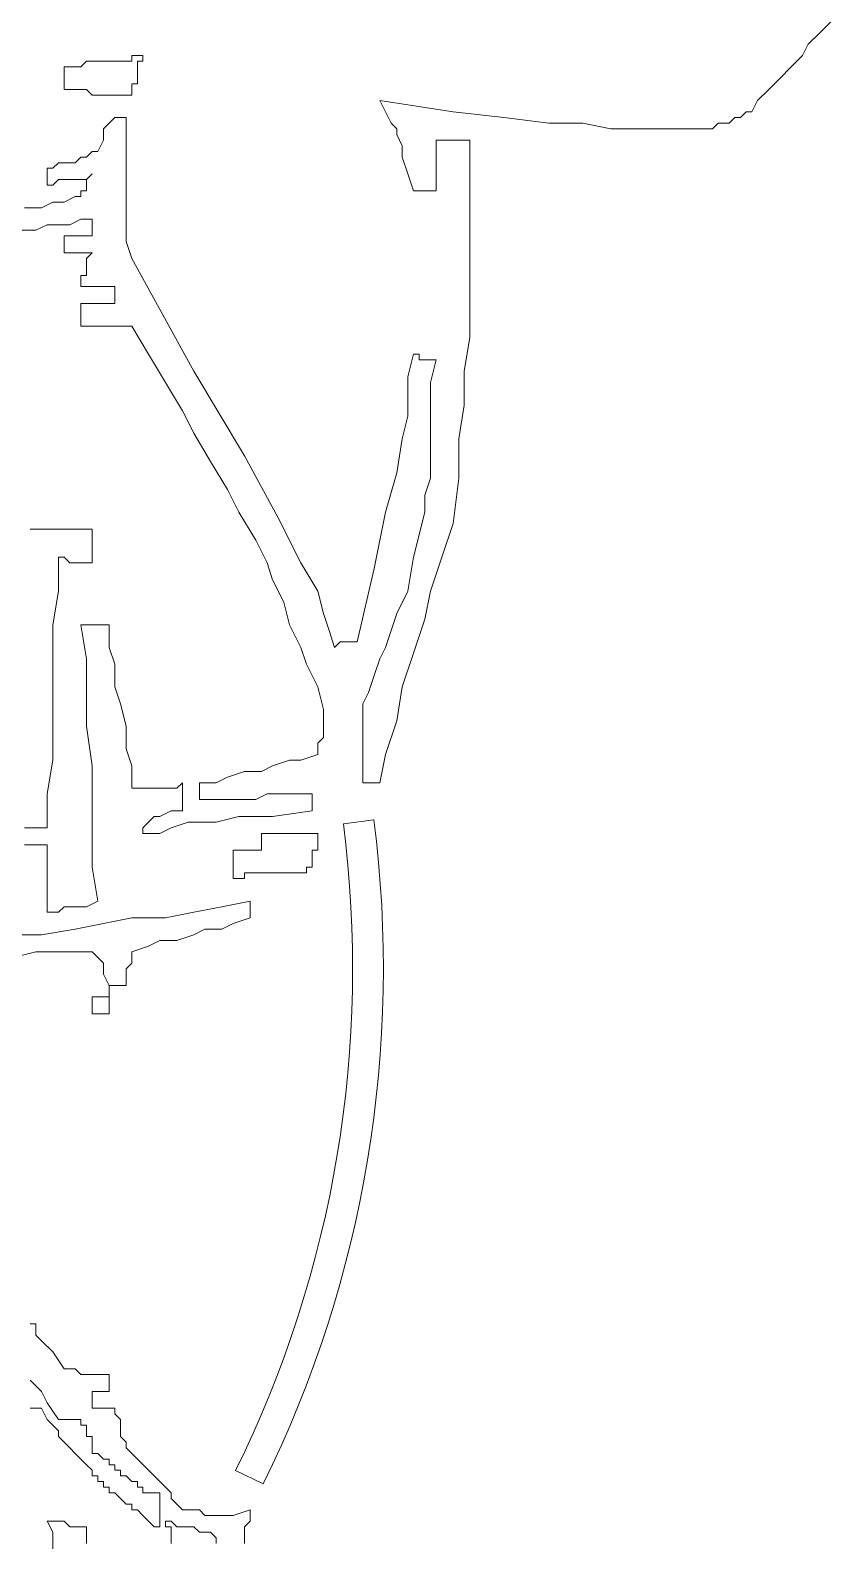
# Model space of a CAD drawing. Header units: millimetres. Extents: x 351279 to 387190, y -1289537 to -1277077.
# Drawn here: x 384831.3 to 384878.5, y -1285812.7 to -1285723.5 of the extents above; entities that cross this region are included whole.
import ezdxf

# ---------------------------------------------------------------- set-up
doc = ezdxf.new("R2010")
doc.units = ezdxf.units.MM
doc.header["$LTSCALE"] = 20
doc.layers.add('细实线', color=97, linetype='Continuous', lineweight=13)

# ---------------------------------------------------------------- blocks, each defined once
blk = doc.blocks.new('A$C263D1E79')
at = {"color": 5}
for points in [[(4.5907, 9.0816), (4.5907, 9.1481), (4.5907, 9.1814), (4.624, 9.2479), (4.5907, 9.2479), (4.5574, 9.2479), (4.5242, 9.2479), (4.4909, 9.2147), (4.4576, 9.2147), (4.4244, 9.2147), (4.3911, 9.2147), (4.3911, 9.1481), (4.3911, 9.1149)], [(3.8921, 9.1149), (3.8921, 9.1481), (3.8921, 9.1814), (3.8921, 9.2147), (3.9254, 9.2147), (3.9254, 9.2479), (3.8921, 9.2479), (3.8589, 9.2147), (3.7923, 9.2147), (3.7591, 9.2147), (3.7258, 9.1814), (3.6925, 9.1814), (3.6593, 9.1814), (3.626, 9.1481), (3.626, 9.1149)], [(3.4597, 9.1149), (3.4597, 9.1814), (3.4597, 9.2147), (3.4264, 9.2479), (3.4264, 9.3145), (3.5262, 9.2812), (3.5927, 9.2812), (3.6593, 9.2812), (3.6925, 9.2812), (3.7258, 9.3145), (3.7923, 9.3145), (3.8256, 9.3145), (3.8589, 9.3477), (3.8921, 9.381), (3.8921, 9.4143), (3.9254, 9.4475), (3.9586, 9.4808), (3.9919, 9.5141), (4.0252, 9.5473), (4.0917, 9.6139), (4.1582, 9.6804), (4.1582, 9.7137), (4.1915, 9.7469), (4.1915, 9.7802), (4.1915, 9.8135), (4.1915, 9.8467), (4.2248, 9.88), (4.2248, 9.9133), (4.258, 9.9133), (4.2913, 9.9133), (4.3246, 9.9133), (4.3578, 9.9133), (4.3578, 9.9465), (4.3578, 9.9798), (4.3578, 10.0131), (4.3246, 10.0131), (4.2913, 10.0131), (4.258, 10.0131), (4.258, 10.0463), (4.258, 10.0796), (4.258, 10.1129), (4.2913, 10.1129), (4.3246, 10.1129), (4.3578, 10.1129), (4.3911, 10.1129), (4.4244, 10.1129), (4.4576, 10.1461), (4.4909, 10.1461), (4.5242, 10.1461), (4.5907, 10.2459), (4.6572, 10.3125), (4.6905, 10.3457), (4.6905, 10.4123), (4.7238, 10.4123)], [(4.8236, 12.5745), (4.6905, 12.6078), (4.5574, 12.6078), (4.3578, 12.6078), (4.3246, 12.5745), (4.2913, 12.5413), (4.2913, 12.508), (4.2913, 12.4747), (4.258, 12.4082), (4.258, 12.3417), (4.2913, 12.3417), (4.3246, 12.3417), (4.3578, 12.3417), (4.3578, 12.3084), (4.3578, 12.2751), (4.3578, 12.2419), (4.3246, 12.2419), (4.2913, 12.2419), (4.258, 12.2419), (4.258, 12.2751), (4.258, 12.3084), (4.258, 12.3417), (4.258, 12.3749), (4.258, 12.4082), (4.2248, 12.4082), (4.1915, 12.4082), (4.1582, 12.4082), (4.1582, 12.4415), (4.1582, 12.4747), (4.1582, 12.508), (4.125, 12.5413), (4.125, 12.5745), (4.125, 12.6078), (4.0252, 12.6411), (3.9586, 12.6743), (3.8589, 12.6743), (3.7591, 12.7076), (3.6925, 12.7409), (3.5927, 12.7409), (3.5262, 12.7741), (3.4264, 12.8074), (3.4264, 12.8407), (3.4264, 12.8739), (3.4264, 12.9072), (3.5927, 12.8739), (3.7591, 12.8407), (3.9254, 12.8074), (4.125, 12.8074), (4.2913, 12.7741), (4.4576, 12.7409), (4.6572, 12.7076), (4.8236, 12.7076)], [(4.7238, 15.1028), (4.6905, 15.1028), (4.624, 15.1028), (4.5907, 15.1028), (4.5574, 15.1028), (4.4909, 15.1028), (4.4576, 15.1028), (4.4244, 15.1028), (4.3578, 15.1028), (4.3578, 15.0695), (4.3578, 15.0362), (4.3578, 15.003), (4.3578, 14.9697), (4.3578, 14.9364), (4.3578, 14.9032), (4.3911, 14.9032), (4.4244, 14.9032), (4.4576, 14.9032), (4.4909, 14.9032), (4.5242, 14.9364), (4.5574, 14.9364), (4.5574, 14.7368), (4.5907, 14.5372), (4.5907, 14.3376), (4.5907, 14.138), (4.5907, 13.9384), (4.5907, 13.7389), (4.624, 13.5393), (4.624, 13.3397), (4.757, 13.3397)], [(4.757, 13.2399), (4.624, 13.2399), (4.624, 13.2066), (4.624, 13.1401), (4.624, 13.1068), (4.624, 13.0403), (4.624, 13.007), (4.624, 12.9405), (4.624, 12.9072), (4.624, 12.8407), (4.5907, 12.8407), (4.5574, 12.8407), (4.5242, 12.8739), (4.4909, 12.8739), (4.4576, 12.8739), (4.4244, 12.8739), (4.3911, 12.8739), (4.3246, 12.9072), (4.3578, 13.1068), (4.3578, 13.3064), (4.3578, 13.506), (4.3578, 13.7056), (4.3911, 13.9384), (4.3911, 14.138), (4.3911, 14.3376), (4.4244, 14.5372), (4.3911, 14.5372), (4.3578, 14.5372), (4.3246, 14.5372), (4.2913, 14.5372), (4.258, 14.5372), (4.258, 14.4042), (4.2248, 14.3044), (4.2248, 14.1713), (4.1915, 14.0715), (4.1582, 13.9384), (4.1582, 13.8054), (4.125, 13.7056), (4.125, 13.5725), (4.0917, 13.5725), (4.0584, 13.5725), (3.9919, 13.5725), (3.9586, 13.5725), (3.9254, 13.5725), (3.8921, 13.5725), (3.8589, 13.5725), (3.8256, 13.6058), (3.8256, 13.5725), (3.8256, 13.5393), (3.8256, 13.506), (3.8256, 13.4727), (3.8256, 13.4395), (3.8921, 13.4395), (3.9586, 13.4062), (3.9919, 13.4062), (4.0252, 13.3729), (4.0584, 13.3397), (4.0584, 13.3064), (3.9586, 13.3064), (3.8921, 13.3397), (3.7923, 13.3729), (3.7258, 13.3729), (3.626, 13.3729), (3.4929, 13.4062), (3.2933, 13.4062), (3.0605, 13.4395), (3.0605, 13.4727), (3.0605, 13.506), (3.0605, 13.5393), (3.1603, 13.5393), (3.2268, 13.5393), (3.3266, 13.5393), (3.3931, 13.506), (3.4597, 13.506), (3.5595, 13.506), (3.626, 13.506), (3.7258, 13.506), (3.7258, 13.5393), (3.7258, 13.5725), (3.7258, 13.6058), (3.626, 13.6058), (3.5595, 13.6391), (3.4597, 13.6723), (3.3599, 13.6723), (3.2933, 13.7056), (3.1935, 13.7389), (3.127, 13.7389), (3.0272, 13.7721), (3.0272, 13.8054), (3.0272, 13.8386), (2.9939, 13.8719), (2.9939, 13.9052), (2.9939, 13.9384), (2.9939, 13.9717), (2.9939, 14.005), (2.9939, 14.0382), (3.0272, 14.1713), (3.0937, 14.3044), (3.127, 14.4042), (3.1935, 14.5372), (3.2268, 14.6703), (3.2933, 14.8034), (3.3266, 14.9032), (3.3931, 15.0362), (3.4929, 15.2026), (3.5595, 15.3356), (3.6593, 15.5019), (3.7591, 15.6683), (3.8256, 15.8013), (3.9254, 15.9677), (4.0252, 16.134), (4.125, 16.3003), (4.1582, 16.3003), (4.1915, 16.3003), (4.2248, 16.3003), (4.258, 16.3003), (4.2913, 16.3003), (4.3578, 16.3003), (4.3911, 16.3003), (4.4244, 16.3003), (4.4244, 16.3336), (4.4244, 16.3669), (4.4244, 16.4001), (4.4244, 16.4334), (4.3911, 16.4334), (4.3578, 16.4334), (4.3246, 16.4334), (4.2913, 16.4334), (4.258, 16.4334), (4.2248, 16.4334), (4.2248, 16.4667), (4.2248, 16.4999), (4.2248, 16.5332), (4.258, 16.5332), (4.2913, 16.5332), (4.3246, 16.5332), (4.3578, 16.5332), (4.3911, 16.5332), (4.4244, 16.5332), (4.4244, 16.5665), (4.4244, 16.5997), (4.3911, 16.5997), (4.3911, 16.633), (4.3911, 16.6663), (4.3911, 16.6995), (4.3578, 16.7328), (4.3911, 16.7328), (4.4244, 16.7328), (4.4576, 16.7328), (4.4909, 16.7328), (4.5242, 16.7328), (4.5242, 16.7661), (4.5242, 16.7993), (4.5242, 16.8326), (4.4909, 16.8326), (4.4576, 16.8326), (4.4244, 16.8326), (4.3911, 16.8326), (4.3578, 16.8326), (4.3578, 16.8659), (4.3578, 16.8991), (4.3578, 16.9324), (4.4244, 16.9324), (4.4909, 16.8991), (4.5574, 16.8991), (4.624, 16.8991), (4.6905, 16.8659), (4.7903, 16.8659)], [(4.757, 16.9989), (4.6905, 16.9989), (4.6572, 16.9989), (4.5907, 17.0322), (4.5242, 17.0322), (4.4576, 17.0654), (4.4244, 17.0654), (4.4244, 17.0987), (4.3911, 17.0987), (4.3911, 17.132), (4.3911, 17.1652), (4.3578, 17.1985), (4.3911, 17.1652), (4.4244, 17.1652), (4.4576, 17.1652), (4.4909, 17.1652), (4.5242, 17.1652), (4.5574, 17.1652), (4.5907, 17.132), (4.624, 17.132), (4.624, 17.1652), (4.624, 17.1985), (4.624, 17.2318), (4.5907, 17.2318), (4.5574, 17.265), (4.4909, 17.265), (4.4576, 17.265), (4.4244, 17.2983), (4.3911, 17.2983), (4.3578, 17.3316), (4.3246, 17.3316), (4.2913, 17.3981), (4.2913, 17.4314), (4.2913, 17.4646), (4.258, 17.4979), (4.2248, 17.5312), (4.1915, 17.5312), (4.1582, 17.5312), (4.1582, 17.4314), (4.1582, 17.3316), (4.1582, 17.2318), (4.1582, 17.0987), (4.1582, 16.9989), (4.1582, 16.8991), (4.1582, 16.7993), (4.125, 16.6995), (3.7591, 16.0342), (3.4597, 15.5352), (3.2601, 15.1693), (3.127, 14.9032), (3.0272, 14.7368), (2.9939, 14.6038), (2.9607, 14.504), (2.9274, 14.4042), (2.8941, 14.4374), (2.8609, 14.4374), (2.8276, 14.4374), (2.7943, 14.4374), (2.6945, 14.8699), (2.628, 15.2026), (2.5615, 15.4354), (2.5282, 15.635), (2.4949, 15.7681), (2.4949, 15.9011), (2.4949, 16.0009), (2.4617, 16.134), (2.4284, 16.134), (2.4284, 16.1007), (2.3951, 16.1007), (2.3619, 16.1007), (2.3286, 16.1007), (2.3619, 15.9677), (2.3619, 15.8679), (2.3619, 15.7348), (2.3619, 15.635), (2.3619, 15.5352), (2.3619, 15.4021), (2.3951, 15.3024), (2.3951, 15.2026), (2.4617, 14.9364), (2.4949, 14.7368), (2.5615, 14.6038), (2.5947, 14.504), (2.628, 14.4042), (2.6613, 14.3376), (2.6945, 14.2378), (2.7278, 14.138), (2.7611, 14.0715), (2.7611, 14.005), (2.7611, 13.9384), (2.7611, 13.8719), (2.7611, 13.8054), (2.7611, 13.7389), (2.7611, 13.6723), (2.7611, 13.6058), (2.7278, 13.6058), (2.6945, 13.6058), (2.6613, 13.6058), (2.628, 13.7721), (2.5615, 13.9717), (2.5282, 14.1713), (2.4617, 14.3709), (2.3951, 14.5705), (2.3619, 14.7368), (2.2953, 14.9364), (2.2288, 15.136), (2.1956, 15.4021), (2.1956, 15.635), (2.1623, 15.8346), (2.1623, 16.0342), (2.129, 16.2338), (2.129, 16.5332), (2.129, 16.8991), (2.129, 17.3981), (2.1623, 17.3981), (2.1956, 17.3981), (2.2288, 17.3981), (2.2621, 17.3981), (2.2953, 17.3981), (2.3286, 17.3981), (2.3286, 17.3316), (2.3286, 17.2983), (2.3286, 17.265), (2.3286, 17.2318), (2.3286, 17.1985), (2.3286, 17.1652), (2.3286, 17.132), (2.3286, 17.0987), (2.3619, 17.0987), (2.3951, 17.0987), (2.4284, 17.0987), (2.4617, 17.0987), (2.4949, 17.1985), (2.5282, 17.2983), (2.5282, 17.3648), (2.5615, 17.4314), (2.5615, 17.4646), (2.5947, 17.4979), (2.628, 17.5644), (2.6613, 17.631), (2.2288, 17.5644), (1.9294, 17.5312), (1.6633, 17.4979), (1.4637, 17.4979), (1.2974, 17.4646), (1.131, 17.4646), (0.9314, 17.4646), (0.7318, 17.4646), (0.6986, 17.4646), (0.6653, 17.4979), (0.6321, 17.4979), (0.5988, 17.4979), (0.5655, 17.5312), (0.5323, 17.5312), (0.499, 17.5644), (0.4657, 17.5644), (0.4325, 17.631), (0.3659, 17.6975), (0.2994, 17.764), (0.2329, 17.8306), (0.1663, 17.8971), (0.1331, 17.9636), (0.0665, 18.0302), (0, 18.0967)], [(4.125, 17.6642), (4.125, 17.6975), (4.125, 17.7308), (4.0917, 17.7308), (4.0917, 17.764), (4.0917, 17.7973), (4.0917, 17.8306), (4.0917, 17.8638), (4.0584, 17.8638), (4.0584, 17.8971), (4.0917, 17.8971), (4.125, 17.8971), (4.125, 17.8638), (4.1582, 17.8638), (4.1915, 17.8638), (4.2248, 17.8638), (4.258, 17.8638), (4.2913, 17.8638), (4.3246, 17.8638), (4.3578, 17.8638), (4.3911, 17.8638), (4.4244, 17.8306), (4.4576, 17.8306), (4.4909, 17.8306), (4.5242, 17.8306), (4.5242, 17.7973), (4.5242, 17.764), (4.5242, 17.7308), (4.5242, 17.6975), (4.4909, 17.6975), (4.4576, 17.6975), (4.4244, 17.6975), (4.3911, 17.6975), (4.3578, 17.6642), (4.3246, 17.6642), (4.2913, 17.6642), (4.258, 17.6642), (4.2248, 17.6642), (4.1915, 17.6642), (4.1582, 17.6642), (4.125, 17.6642), (4.125, 17.6642)], [(3.3599, 13.0735), (3.3266, 13.0735), (3.2933, 13.0735), (3.2601, 13.0735), (3.2268, 13.0735), (3.1935, 13.0735), (3.1603, 13.0735), (3.127, 13.0735), (3.0937, 13.0735), (3.0937, 13.1068), (3.0605, 13.1068), (3.0605, 13.1401), (3.0605, 13.1733), (3.0605, 13.2066), (3.0272, 13.2066), (3.0272, 13.2399), (3.0272, 13.2731), (3.0272, 13.3064), (3.0605, 13.3064), (3.0937, 13.3064), (3.127, 13.3064), (3.1603, 13.3064), (3.1935, 13.3064), (3.2268, 13.3064), (3.2601, 13.3064), (3.2933, 13.3064), (3.3266, 13.3064), (3.3599, 13.3064), (3.3599, 13.2731), (3.3599, 13.2399), (3.3599, 13.2066), (3.3931, 13.2066), (3.4264, 13.2066), (3.4597, 13.2066), (3.4929, 13.2066), (3.5262, 13.2066), (3.5262, 13.1733), (3.5262, 13.1401), (3.5262, 13.1068), (3.5262, 13.0735), (3.5262, 13.0403), (3.4929, 13.0403), (3.4597, 13.0403), (3.4597, 13.0735), (3.4264, 13.0735), (3.3931, 13.0735), (3.3599, 13.0735), (3.3599, 13.0735)], [(3.9586, 9.2147), (3.9586, 9.2479), (3.9586, 9.2812), (3.9586, 9.3145), (3.9586, 9.3477), (3.9586, 9.381), (3.9586, 9.4143), (3.9919, 9.4143), (4.0252, 9.4143), (4.0584, 9.4143), (4.0584, 9.4475), (4.0917, 9.4475), (4.0917, 9.4808), (4.125, 9.4808), (4.1582, 9.5141), (4.1915, 9.5141), (4.1915, 9.5473), (4.2248, 9.5473), (4.2248, 9.5806), (4.258, 9.5806), (4.258, 9.6139), (4.2913, 9.6139), (4.3246, 9.6471), (4.3578, 9.6471), (4.3578, 9.6804), (4.3578, 9.7137), (4.3578, 9.7469), (4.3911, 9.7469), (4.3911, 9.7802), (4.3911, 9.8135), (4.4244, 9.8135), (4.4244, 9.8467), (4.4576, 9.8467), (4.4909, 9.8467), (4.5242, 9.8467), (4.5574, 9.8467), (4.624, 9.9465), (4.6572, 10.0131), (4.7238, 10.0796)], [(4.7238, 9.9133), (4.6905, 9.9133), (4.6572, 9.9133), (4.624, 9.8467), (4.5907, 9.8135), (4.5574, 9.7802), (4.5574, 9.7469), (4.5242, 9.7137), (4.4909, 9.6804), (4.4576, 9.6471), (4.4244, 9.6139), (4.3911, 9.5806), (4.3578, 9.5473), (4.3578, 9.5141), (4.3246, 9.5141), (4.3246, 9.4808), (4.2913, 9.4808), (4.2913, 9.4475), (4.258, 9.4475), (4.258, 9.4143), (4.2248, 9.4143), (4.1915, 9.381), (4.1582, 9.3477), (4.125, 9.3477), (4.125, 9.3145), (4.0917, 9.3145), (4.0584, 9.2812), (4.0252, 9.2479), (3.9919, 9.2147), (3.9586, 9.2147), (3.9586, 9.2147)]]:
    blk.add_lwpolyline(points, dxfattribs=at)
blk.add_lwpolyline([(2.876, 13.3637), (2.696, 13.3869, 0.147564), (3.3489, 9.4669), (3.5116, 9.5471, -0.147564)], format="xyb", close=True, dxfattribs=at)
blk = doc.blocks.new('A$C54E53464')
at = {"color": 4, "linetype": 'ByBlock', "xscale": -10, "yscale": 10, "zscale": 10}
blk.add_blockref('A$C263D1E79', (164.334, 0), dxfattribs=at)
blk = doc.blocks.new('A$C7058608B')
at = {"color": 4, "linetype": 'ByBlock'}
blk.add_blockref('A$C54E53464', (0, 0), dxfattribs=at)

msp = doc.modelspace()

# ---------------------------------------------------------------- block references
at = {"layer": '细实线'}
msp.add_blockref('A$C7058608B', (384714.154, -1285903.97, 13491.539), dxfattribs=at)

doc.saveas('drawing.dxf')
